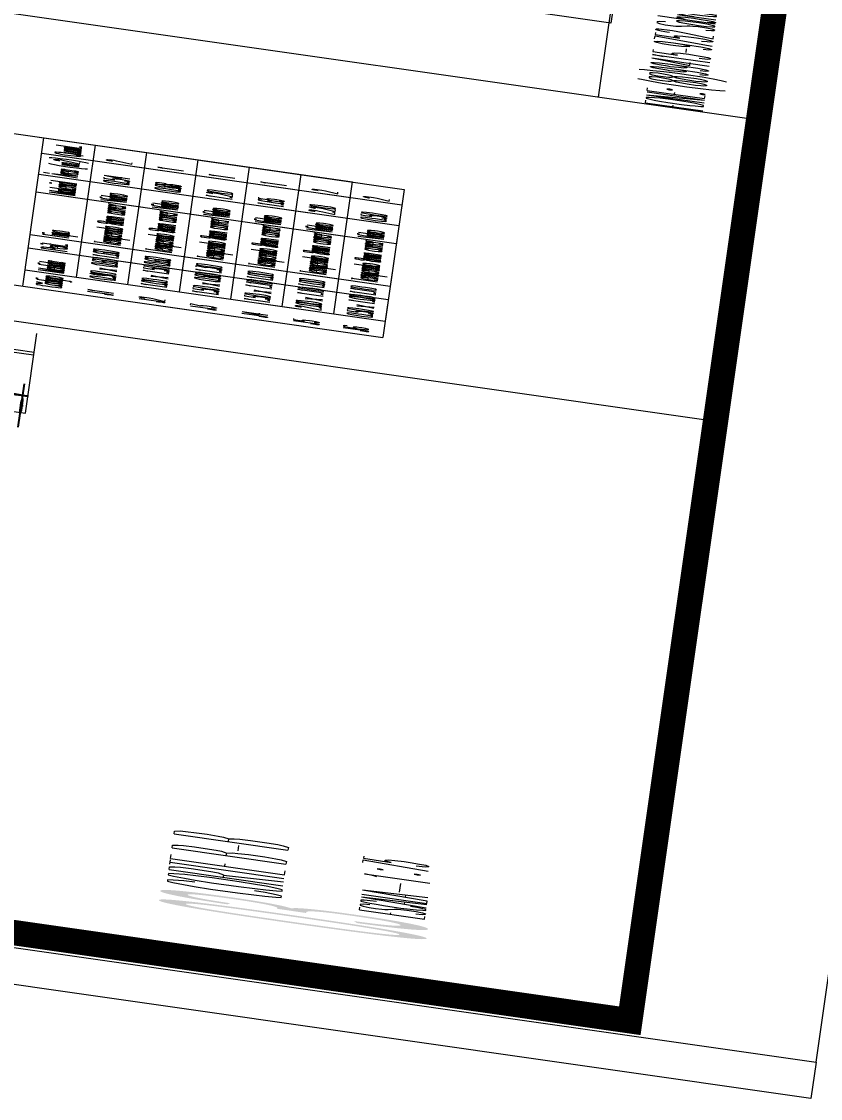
# Model space of a CAD drawing. Header units: millimetres. Extents: x -361192058 to 101130107379, y -14071650034 to 19218552450.
# Drawn here: x -133473.5 to -133286.4, y 41244.8 to 41497 of the extents above; entities that cross this region are included whole.
import ezdxf
from ezdxf.enums import TextEntityAlignment as Align

# ---------------------------------------------------------------- set-up
doc = ezdxf.new("R2010")
doc.units = ezdxf.units.MM
doc.header["$LTSCALE"] = 0.5
for name, color, linetype in [('02', 2, 'Continuous'), ('CERC02', 3, 'Continuous'), ('parede', 2, 'Continuous'), ('TEXTO2', 3, 'Continuous'), ('TXT_0', 7, 'Continuous'), ('TXT_1', 3, 'Continuous')]:
    doc.layers.add(name, color=color, linetype=linetype)
for name, color, linetype, lineweight in [('E-TXT-G', 3, 'Continuous', 30), ('E-TXT-W', 7, 'Continuous', 15), ('E-TXT-Y', 2, 'Continuous', 40)]:
    doc.layers.add(name, color=color, linetype=linetype, lineweight=lineweight)
doc.styles.add('REG140', font='romans.shx', dxfattribs={"width": 0.8, "height": 0.35})
doc.styles.add('REG80', font='romans.shx', dxfattribs={"width": 0.8, "height": 0.1})
doc.styles.add('ROMAND', font='romand', dxfattribs={"height": 0.3})
doc.styles.add('SANSSERIF', font='sas_____.pfb', dxfattribs={"height": 1})
doc.styles.add('SANSSERIF2', font='sanssb__.ttf', dxfattribs={"width": 0.8})
doc.styles.get("Standard").update_dxf_attribs({"font": 'txt.shx', "height": 0.12})
doc.dimstyles.new('ESCALA50', dxfattribs={"dimtxt": 0.1, "dimasz": 0.06, "dimexe": 0.18, "dimexo": 0.06, "dimgap": 0.1, "dimtad": 1, "dimzin": 4, "dimdsep": 46, "dimtxsty": 'Standard', "dimblk1": 'BOLA', "dimblk2": 'BOLA', "dimsah": 1, "dimcen": -0.06, "dimse1": 1, "dimse2": 1, "dimclrd": 7, "dimclrt": 3, "dimadec": 0, "dimazin": 0, "dimtfac": 1, "dimtix": 1, "dimtmove": 0, "dimatfit": 3, "dimldrblk": 'BOLA', "dimfxl": 0, "dimtolj": 1, "dimtzin": 4, "dimarcsym": 0})

# ---------------------------------------------------------------- blocks, each defined once
blk = doc.blocks.new('Adc_nivelelev')
blk.add_hatch(color=256).paths.add_polyline_path([(0, 0), (0.1307, 0.2715), (0, 0.2715)])
for p, q in [((0, 0.4955), (0, 0)), ((-0.1376, 0.3683), (0.76, 0.3683))]:
    blk.add_line(p, q)
blk.add_lwpolyline([(-0.1307, 0.2715), (0.1307, 0.2715), (0, 0)], close=True)
at = {"flags": 8}
blk.add_attdef('NIVEL', (0.1106, 0.4235), '', height=0.1, dxfattribs=at)
blk = doc.blocks.new('IND_DES')
at = {"layer": 'E-TXT-W'}
blk.add_line((0.0269, -0.2428), (0.1984, -0.2428), dxfattribs=at)
at = {"layer": 'E-TXT-G', "style": 'REG80', "width": 0.8}
for s, p in [('ESCALA', (-0.4463, -0.2864)), ('1', (0.2426, -0.2864)), (':', (0.3988, -0.2706))]:
    blk.add_text(s, height=0.1, dxfattribs=at).set_placement(p)
blk.add_attdef('ESCALA', (0.4897, -0.2812), '', height=0.1, dxfattribs=at)
at = {"layer": 'E-TXT-W', "style": 'SANSSERIF2', "width": 0.6}
blk.add_attdef('00', text='', height=0.4, dxfattribs=at).set_placement((-0.7083, -0.2881), align=Align.CENTER)
at = {"layer": 'E-TXT-Y', "style": 'REG140', "width": 0.8}
for tag, p in [('PROJETO', (-0.4563, 0.1829)), ('DESENHO', (-0.4582, -0.0658))]:
    blk.add_attdef(tag, p, '', height=0.175, dxfattribs=at)
blk = doc.blocks.new('BOLA')
for p, q in [((0, -1.435), (0, 1.435)), ((-1.435, 0), (1.435, 0))]:
    blk.add_line(p, q)
blk.add_circle((0, 0), 0.452)
blk = doc.blocks.new('*D1708')
at = {"layer": '02', "color": 7, "lineweight": -2, "transparency": 16777216}
blk.add_line((4188.9826, 2403.1407), (4188.9826, 2405.8207), dxfattribs=at)
at = {"layer": 'Defpoints', "color": 0, "transparency": 16777216}
for p in [(4188.6121, 2405.8807), (4188.9826, 2405.8807), (4188.6121, 2403.0807)]:
    blk.add_point(p, dxfattribs=at)
at = {"layer": '02', "color": 7, "lineweight": -2, "transparency": 16777216, "xscale": 0.06, "yscale": 0.06, "zscale": 0.06}
for p, rotation in [((4188.9826, 2405.8807), 90), ((4188.9826, 2403.0807), 270)]:
    blk.add_blockref('BOLA', p, dxfattribs=dict(at, rotation=rotation))
at = {"layer": '02', "color": 3, "transparency": 16777216, "insert": (4188.8226, 2404.4807), "char_height": 0.12, "attachment_point": 5, "rotation": 90}
blk.add_mtext('\\A1;2.80', dxfattribs=at)
blk = doc.blocks.new('*D1713')
at = {"layer": '02', "color": 7, "lineweight": -2, "transparency": 16777216}
blk.add_line((4181.365, 2403.1207), (4181.365, 2405.8207), dxfattribs=at)
at = {"layer": 'Defpoints', "color": 0, "transparency": 16777216}
for p in [(4181.0621, 2405.8807), (4181.365, 2405.8807), (4181.0621, 2403.0607)]:
    blk.add_point(p, dxfattribs=at)
at = {"layer": '02', "color": 7, "lineweight": -2, "transparency": 16777216, "xscale": 0.06, "yscale": 0.06, "zscale": 0.06}
for p, rotation in [((4181.365, 2405.8807), 90), ((4181.365, 2403.0607), 270)]:
    blk.add_blockref('BOLA', p, dxfattribs=dict(at, rotation=rotation))
at = {"layer": '02', "color": 3, "transparency": 16777216, "insert": (4181.205, 2404.4707), "char_height": 0.12, "attachment_point": 5, "rotation": 90}
blk.add_mtext('\\A1;2.82', dxfattribs=at)
blk = doc.blocks.new('*D1714')
at = {"layer": '02', "color": 7, "lineweight": -2, "transparency": 16777216}
blk.add_line((4182.2121, 2408.0207), (4182.2121, 2403.1207), dxfattribs=at)
at = {"layer": 'Defpoints', "color": 0, "transparency": 16777216}
for p in [(4182.2121, 2408.0807), (4182.2121, 2403.0607), (4182.2121, 2403.0607)]:
    blk.add_point(p, dxfattribs=at)
at = {"layer": '02', "color": 7, "lineweight": -2, "transparency": 16777216, "xscale": 0.06, "yscale": 0.06, "zscale": 0.06}
for p, rotation in [((4182.2121, 2408.0807), 90), ((4182.2121, 2403.0607), 270)]:
    blk.add_blockref('BOLA', p, dxfattribs=dict(at, rotation=rotation))
at = {"layer": '02', "color": 3, "transparency": 16777216, "insert": (4182.0521, 2405.5707), "char_height": 0.12, "attachment_point": 5, "rotation": 90}
blk.add_mtext('\\A1;5.02', dxfattribs=at)
blk = doc.blocks.new('APROVADO QUADRA 21.2 MBVII')
at = {"lineweight": 18}
for p, q in [((4195.8851, 2402.9371), (4202.7027, 2402.9371)), ((4195.8851, 2402.7322), (4202.7027, 2402.7322)), ((4195.8851, 2402.5273), (4202.7027, 2402.5273)), ((4195.8851, 2402.3224), (4202.7027, 2402.3224)), ((4195.8851, 2402.1175), (4202.7027, 2402.1175)), ((4195.8851, 2401.9125), (4202.7027, 2401.9125))]:
    blk.add_line(p, q, dxfattribs=at)
at = {"layer": '02', "lineweight": 18}
for p, q in [((4208.7908, 2420.925), (4208.7908, 2400.3622)), ((4221.9158, 2400.3622), (4205.4224, 2400.3622))]:
    blk.add_line(p, q, dxfattribs=at)
at = {"layer": '02', "color": 3, "lineweight": 18}
blk.add_line((4202.7027, 2401.7076), (4195.0365, 2401.7076), dxfattribs=at)
at = {"layer": '02', "color": 0, "lineweight": 18}
for p, q in [((4202.7027, 2401.7076), (4195.8851, 2401.7076)), ((4208.7908, 2400.3622), (4221.9158, 2400.3622))]:
    blk.add_line(p, q, dxfattribs=at)
at = {"layer": '02', "lineweight": 18}
for points in [[(4161.4658, 2399.6122), (4222.6658, 2399.6122), (4222.6658, 2444.1622), (4161.4658, 2444.1622)], [(4162.2158, 2400.3622), (4193.1945, 2400.3622), (4193.1945, 2409.6094), (4162.2158, 2409.6094)]]:
    blk.add_lwpolyline(points, close=True, dxfattribs=at)
at = {"layer": '02', "lineweight": 18, "const_width": 0.1}
blk.add_lwpolyline([(4162.2158, 2400.3622), (4221.9158, 2400.3622), (4221.9158, 2443.4122), (4162.2158, 2443.4122)], close=True, dxfattribs=at)
at = {"layer": '02', "lineweight": 18}
blk.add_lwpolyline([(4161.4658, 2399.6122), (4159.5908, 2399.6122), (4159.5908, 2419.1122), (4161.4658, 2420.9872), (4162.2158, 2420.9872)], dxfattribs=at)
at = {"layer": 'CERC02', "lineweight": 18}
for p, q in [((4195.0398, 2406.3695), (4195.0398, 2401.9125)), ((4195.0398, 2406.3695), (4195.0398, 2401.7076)), ((4202.7027, 2406.3695), (4202.7027, 2401.9125)), ((4202.7027, 2406.3695), (4202.7027, 2401.7076)), ((4195.0398, 2403.142), (4202.7027, 2403.142)), ((4212.6311, 2400.9924), (4212.6311, 2402.9265)), ((4208.7908, 2400.9997), (4221.9158, 2400.9997)), ((4221.9109, 2400.9924), (4212.6311, 2400.9924))]:
    blk.add_line(p, q, dxfattribs=at)
at = {"layer": 'parede', "lineweight": 18}
for p, q in [((4188.6121, 2406.2553), (4188.6121, 2403.0607)), ((4191.6121, 2403.0607), (4191.6121, 2405.5607)), ((4191.7621, 2403.0607), (4191.7621, 2405.5607)), ((4188.6121, 2403.0607), (4192.7307, 2403.0607))]:
    blk.add_line(p, q, dxfattribs=at)
at = {"layer": 'TXT_0', "lineweight": 18}
for p, q in [((4195.8851, 2403.142), (4195.8851, 2401.9125)), ((4195.8851, 2403.142), (4195.8851, 2401.7076)), ((4197.0122, 2403.142), (4197.0122, 2401.9125)), ((4197.0122, 2403.142), (4197.0122, 2401.7076)), ((4197.6987, 2403.142), (4197.6987, 2401.9125)), ((4197.6987, 2403.142), (4197.6987, 2401.7076)), ((4199.9088, 2403.142), (4199.9088, 2401.9125)), ((4199.9088, 2403.142), (4199.9088, 2401.7076)), ((4200.8309, 2403.142), (4200.8309, 2401.9125)), ((4200.8309, 2403.142), (4200.8309, 2401.7076)), ((4201.9067, 2403.142), (4201.9067, 2401.9125)), ((4201.9067, 2403.142), (4201.9067, 2401.7076))]:
    blk.add_line(p, q, dxfattribs=at)
at = {"lineweight": 18}
ref = blk.add_blockref('IND_DES', (4166.9894, 2401.9623), dxfattribs=dict(at, xscale=2.591993519999988, yscale=2.591993519999988, zscale=2.591993519999988))
ref.add_attrib('00', '03', dxfattribs={"layer": 'E-TXT-W', "height": 1.0368, "style": 'SANSSERIF', "width": 0.6}).set_placement((4165.1535, 2401.2156), align=Align.CENTER)
ref.add_attrib('DESENHO', 'CORTE B-B', (4165.8018, 2401.7917), dxfattribs={"layer": 'E-TXT-Y', "height": 0.4536, "style": 'REG140', "width": 0.8})
ref.add_attrib('ESCALA', '75', (4168.2588, 2401.2334), dxfattribs={"layer": 'E-TXT-G', "height": 0.2592, "style": 'REG80', "width": 0.8})
at = {"layer": 'TXT_0', "lineweight": 18}
ref = blk.add_blockref('Adc_nivelelev', (4189.5031, 2403.0607), dxfattribs=dict(at, xscale=0.8626357221426701, yscale=0.8626357221426701, zscale=0.8626357221426701))
ref.add_attrib('NIVEL', '0.03', (4189.5985, 2403.426), dxfattribs={"height": 0.08626, "flags": 8})
at = {"color": 0, "lineweight": 13, "flags": 8}
for p in [(4700.7247, 2280.1125), (4699.5738, 2277.8964), (4702.3546, 2276.195), (4703.6722, 2274.085), (4699.8445, 2272.2194), (4703.0488, 2270.137), (4703.0877, 2267.9803), (4700.6523, 2261.5216), (4700.7007, 2257.1593)]:
    blk.add_attdef('NIVEL', p, '', height=0.075, dxfattribs=at)
for rotation, width, p in [(90, 0.8, (4700.8205, 2275.7521)), (270, 0.6, (4703.8437, 2274.9021)), (90, 0.8, (4701.5575, 2268.5021)), (180, 0.6, (4651.1817, 2236.1931))]:
    blk.add_attdef('$PORTA', text='', height=0.09, rotation=rotation, dxfattribs=dict(at, width=width)).set_placement(p, align=Align.MIDDLE)
for p in [(4654.176, 2240.463), (4648.499, 2240.1923), (4637.8012, 2239.3845), (4633.4388, 2239.3361), (4656.3921, 2239.3121), (4652.4746, 2237.6822), (4646.4166, 2236.988), (4644.2598, 2236.9491), (4650.3646, 2236.3646)]:
    blk.add_attdef('NIVEL', p, '', height=0.075, rotation=270, dxfattribs=at)
at = {"color": 0, "lineweight": 13, "width": 0.8, "flags": 8}
for p in [(4652.0317, 2239.2163), (4644.7817, 2238.4793)]:
    blk.add_attdef('$PORTA', text='', height=0.09, dxfattribs=at).set_placement(p, align=Align.MIDDLE)
at = {"layer": 'TEXTO2', "lineweight": 18, "style": 'ROMAND'}
blk.add_text('FONE: (88)99415-9752 Sobral-CE. E-mail: raniere@construtorajrc.com', height=0.228564, dxfattribs=at).set_placement((4208.8001, 2400.699), align=Align.MIDDLE_LEFT)
at = {"layer": 'TXT_0', "lineweight": 18}
for s, height, p in [('J1', 0.10246, (4195.1935, 2402.7834)), ('0.90 x 0.60', 0.102459, (4195.9619, 2402.7834)), ('1.60', 0.10246, (4197.089, 2402.7834)), ('Temperado 8mm correr', 0.102459, (4197.7755, 2402.7834)), ('Vidro', 0.10246, (4199.9856, 2402.7834)), ('0.54', 0.10246, (4200.9077, 2402.7834)), ('2', 0.1025, (4201.9835, 2402.7834)), ('J2', 0.10246, (4195.1935, 2402.5785)), ('1.00 x 1.50', 0.102459, (4195.9619, 2402.5785)), ('0.60', 0.10246, (4197.089, 2402.5785)), ('Temperado 8mm correr', 0.102459, (4197.7755, 2402.5785)), ('Vidro', 0.10246, (4199.9856, 2402.5785)), ('0.88', 0.10246, (4200.9077, 2402.5785)), ('1', 0.1025, (4201.9835, 2402.5785)), ('J3', 0.10246, (4195.1935, 2402.3736)), ('1.50 x 0.80', 0.102459, (4195.9619, 2402.3736)), ('1.30', 0.10246, (4197.089, 2402.3736)), ('Temperado 8mm correr', 0.102459, (4197.7755, 2402.3736)), ('Vidro', 0.10246, (4199.9856, 2402.3736)), ('1.20', 0.10246, (4200.9077, 2402.3736)), ('1', 0.1025, (4201.9835, 2402.3736)), ('J4', 0.10246, (4195.1935, 2402.1687)), ('1.50 x 1.10', 0.102459, (4195.9619, 2402.1687)), ('1.00', 0.10246, (4197.089, 2402.1687)), ('Temperado 8mm correr', 0.102459, (4197.7755, 2402.1687)), ('Vidro', 0.10246, (4199.9856, 2402.1687)), ('1.65', 0.10246, (4200.9077, 2402.1687)), ('1', 0.1025, (4201.9835, 2402.1687)), ('J5', 0.10246, (4195.1935, 2401.9638)), ('2.00 x 1.10', 0.102459, (4195.9619, 2401.9638)), ('1.00', 0.10246, (4197.089, 2401.9638)), ('Temperado 8mm correr', 0.102459, (4197.7755, 2401.9638)), ('Vidro', 0.10246, (4199.9856, 2401.9638)), ('2.20', 0.10246, (4200.9077, 2401.9638)), ('2', 0.1025, (4201.9835, 2401.9638)), ('J6', 0.10246, (4195.2005, 2401.7661)), ('Vidro', 0.10246, (4199.9856, 2401.7588)), ('0.50 x 1.00', 0.102459, (4195.9619, 2401.7588)), ('1.10', 0.10246, (4197.089, 2401.7588)), ('Temperado 8mm correr', 0.102459, (4197.7755, 2401.7588)), ('0.50', 0.10246, (4200.9077, 2401.7588)), ('2', 0.1025, (4201.9835, 2401.7588))]:
    blk.add_text(s, height=height, dxfattribs=at).set_placement(p)
at = {"layer": 'TXT_1', "lineweight": 18}
for s, p in [('Código', (4195.1935, 2402.9884)), ('Medida', (4195.9619, 2402.9884)), ('Peit.', (4197.089, 2402.9884)), ('Tipo', (4197.7755, 2402.9884)), ('Material', (4199.9856, 2402.9884)), ('Área (m2)', (4200.9077, 2402.9884)), ('Quant.', (4201.9835, 2402.9884))]:
    blk.add_text(s, height=0.10246, dxfattribs=at).set_placement(p)
at = {"layer": '02', "color": 6}
for base, p1, p2, picture, middle in [((4182.2121, 2403.0607), (4182.2121, 2408.0807), (4182.2121, 2403.0607), '*D1714', (4182.0521, 2405.5707)), ((4181.365, 2405.8807), (4181.0621, 2403.0607), (4181.0621, 2405.8807), '*D1713', (4181.205, 2404.4707)), ((4188.9826, 2405.8807), (4188.6121, 2403.0807), (4188.6121, 2405.8807), '*D1708', (4188.8226, 2404.4807))]:
    dim = blk.add_linear_dim(base=base, p1=p1, p2=p2, angle=90, dimstyle='ESCALA50', override={"dimfxl": 0.18}, dxfattribs=at)
    dim.commit()
    dim.dimension.update_dxf_attribs({"geometry": picture, "text_midpoint": middle})

msp = doc.modelspace()

# ---------------------------------------------------------------- block references
at = {"layer": '02', "color": 0, "lineweight": 30, "xscale": -4.574818403918471, "yscale": -59.40450511825884, "zscale": 4.574818403918471, "rotation": 261.8606972171988}
msp.add_blockref('APROVADO QUADRA 21.2 MBVII', (5129.041, 2225.201), dxfattribs=at)

doc.saveas('drawing.dxf')
